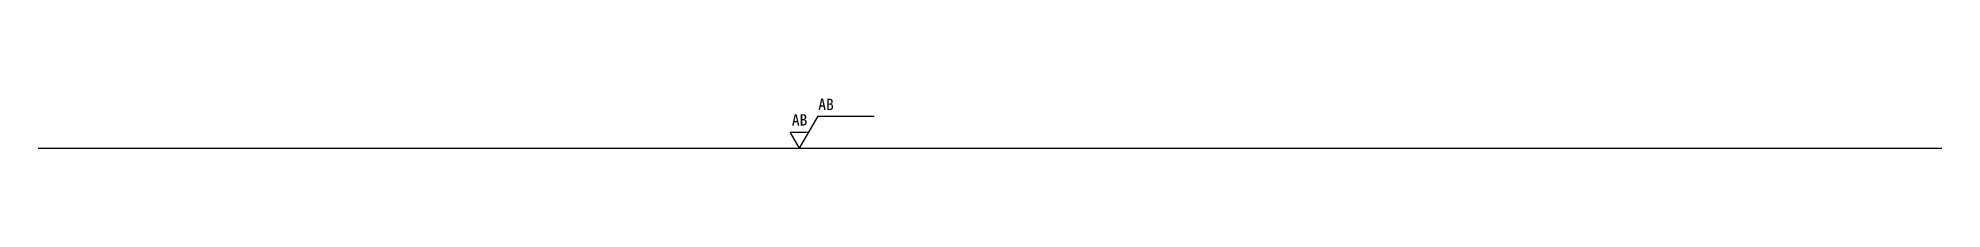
# Model space of a CAD drawing. Units: millimetres at full size, sheet at 1:100. Extents: x -15551 to 15061, y -3490 to -2692.
import ezdxf
from ezdxf.enums import TextEntityAlignment as Align

# ---------------------------------------------------------------- set-up
doc = ezdxf.new("R2010")
doc.units = ezdxf.units.MM
doc.header["$LTSCALE"] = 100
doc.layers.add('0-0', color=7, linetype='Continuous')
doc.styles.add('ＭＳ ゴシック', font='')
doc.styles.get('ＭＳ ゴシック').set_extended_font_data('MS Gothic')

msp = doc.modelspace()

# ---------------------------------------------------------------- linework, layer by layer
at = {"layer": '0-0'}
for p, q in [((-3306.1, -3489.8), (-3006.1, -2970.2)), ((-3006.1, -2970.2), (-2106.1, -2970.2)), ((-3306.1, -3489.8), (-3456.1, -3230)), ((-3456.1, -3230), (-3156.1, -3230)), ((-15551, -3489.8), (15061.2, -3489.8))]:
    msp.add_line(p, q, dxfattribs=at)

# ---------------------------------------------------------------- texts
at = {"layer": '0-0', "color": 4, "style": 'ＭＳ ゴシック'}
for p in [(-3006.1, -2929.8), (-3431.1, -3179.8)]:
    msp.add_text('AB', height=183.3, dxfattribs=at).set_placement(p, align=Align.BOTTOM_LEFT)

doc.saveas('drawing.dxf')
